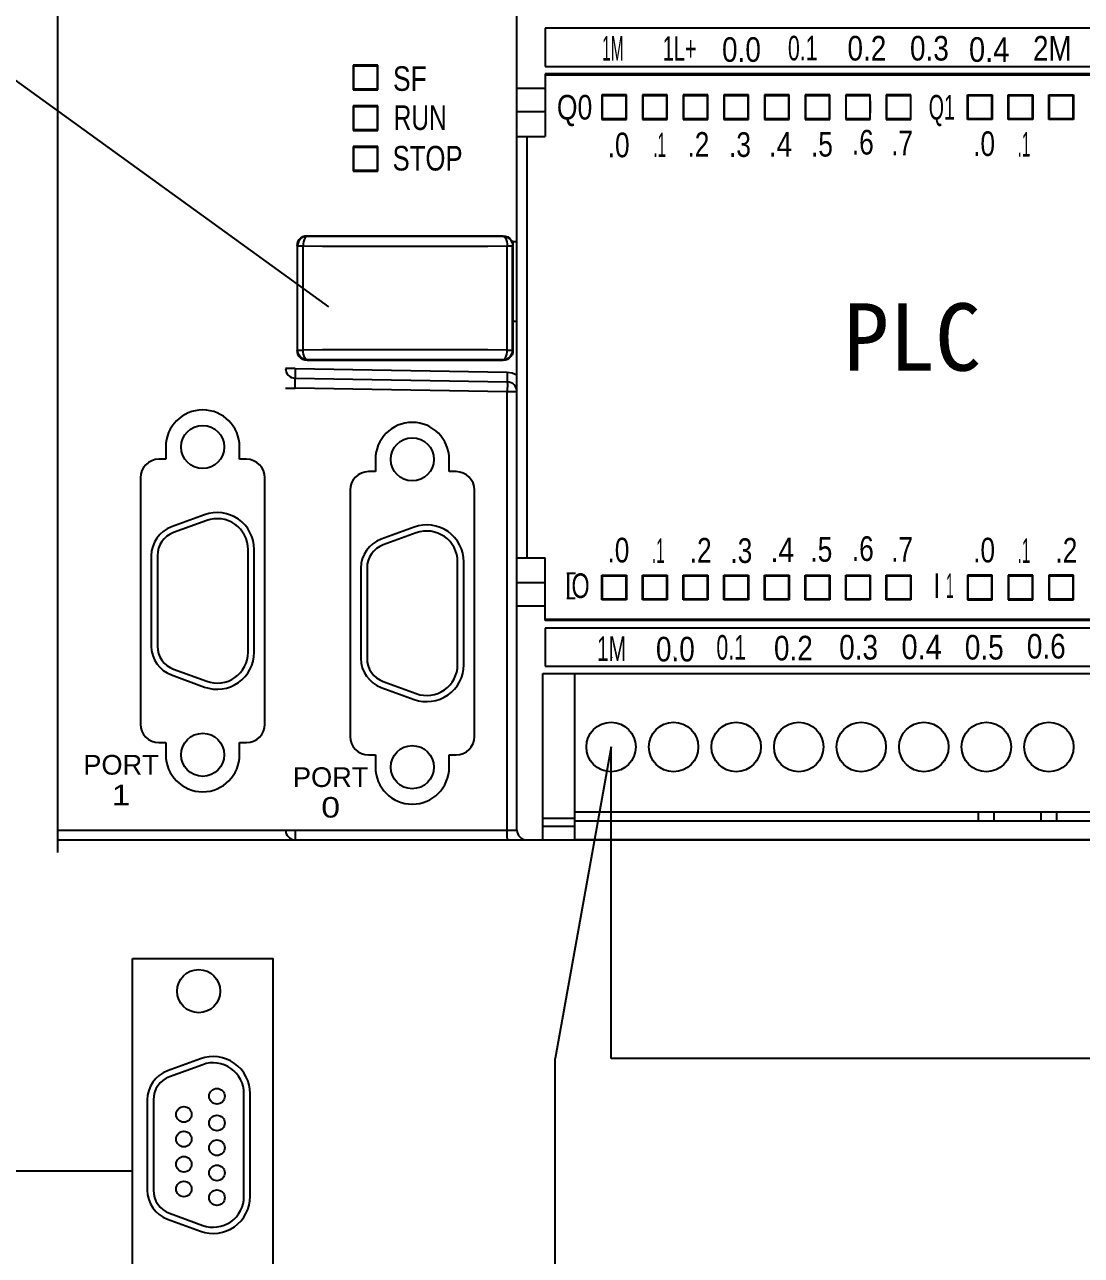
# Model space of a CAD drawing. Header units: millimetres. Extents: x 1815 to 2235, y 1515 to 1812.
# Drawn here: x 2110.9 to 2173.6, y 1692.1 to 1765.1 of the extents above; entities that cross this region are included whole.
import ezdxf
from ezdxf.enums import TextEntityAlignment as Align

# ---------------------------------------------------------------- set-up
doc = ezdxf.new("R2010")
doc.units = ezdxf.units.MM
doc.styles.get("Standard").update_dxf_attribs({"font": 'arial.ttf'})

msp = doc.modelspace()

# ---------------------------------------------------------------- linework, layer by layer
at = {"color": 7}
for p, q in [((2112.902, 1716.006), (2112.902, 1775.065)), ((2140.12, 1717.341), (2140.12, 1774.579)), ((2141.796, 1764.868), (2141.796, 1762.608)), ((2195.35, 1764.868), (2141.796, 1764.868)), ((2130.409, 1762.68), (2130.409, 1761.218)), ((2131.87, 1762.679), (2130.409, 1762.68)), ((2130.446, 1762.643), (2130.41, 1762.679)), ((2130.446, 1761.255), (2130.446, 1762.643)), ((2130.446, 1762.643), (2131.833, 1762.643)), ((2131.833, 1762.643), (2131.87, 1762.679)), ((2131.833, 1762.643), (2131.833, 1761.255)), ((2131.87, 1761.219), (2131.87, 1762.679)), ((2141.796, 1762.608), (2195.35, 1762.608)), ((2141.799, 1762.161), (2141.799, 1762.118)), ((2212.69, 1762.161), (2141.799, 1762.161)), ((2141.799, 1762.118), (2141.835, 1762.118)), ((2141.799, 1762.106), (2141.835, 1762.106)), ((2141.799, 1762.095), (2141.799, 1758.445)), ((2212.69, 1762.095), (2141.799, 1762.095)), ((2141.835, 1762.118), (2141.976, 1762.118)), ((2141.976, 1762.107), (2141.835, 1762.106)), ((2141.976, 1762.118), (2142.093, 1762.116)), ((2142.093, 1762.108), (2141.976, 1762.107)), ((2142.093, 1762.116), (2142.155, 1762.114)), ((2142.155, 1762.111), (2142.093, 1762.108)), ((2142.155, 1762.114), (2142.163, 1762.112)), ((2142.163, 1762.112), (2142.155, 1762.111)), ((2130.409, 1761.218), (2131.87, 1761.219)), ((2130.446, 1761.255), (2130.41, 1761.219)), ((2131.833, 1761.255), (2130.446, 1761.255)), ((2130.775, 1761.235), (2131.505, 1761.235)), ((2131.833, 1761.255), (2131.87, 1761.219)), ((2140.12, 1761.311), (2141.799, 1761.311)), ((2145.157, 1760.927), (2145.157, 1759.467)), ((2145.194, 1760.89), (2145.157, 1760.927)), ((2146.617, 1760.927), (2145.157, 1760.927)), ((2145.194, 1759.503), (2145.194, 1760.89)), ((2145.194, 1760.89), (2146.581, 1760.89)), ((2146.581, 1760.89), (2146.617, 1760.927)), ((2146.581, 1760.89), (2146.581, 1759.503)), ((2146.617, 1759.467), (2146.617, 1760.927)), ((2147.567, 1760.927), (2147.567, 1759.467)), ((2147.603, 1760.89), (2147.567, 1760.927)), ((2149.027, 1760.927), (2147.567, 1760.927)), ((2147.603, 1759.503), (2147.603, 1760.89)), ((2147.603, 1760.89), (2148.99, 1760.89)), ((2148.99, 1760.89), (2149.027, 1760.927)), ((2148.99, 1760.89), (2148.99, 1759.503)), ((2149.027, 1759.467), (2149.027, 1760.927)), ((2149.976, 1760.927), (2149.976, 1759.467)), ((2150.012, 1760.89), (2149.976, 1760.927)), ((2151.436, 1760.927), (2149.976, 1760.927)), ((2150.012, 1759.503), (2150.012, 1760.89)), ((2150.012, 1760.89), (2151.399, 1760.89)), ((2151.399, 1760.89), (2151.436, 1760.927)), ((2151.399, 1760.89), (2151.399, 1759.503)), ((2151.436, 1759.467), (2151.436, 1760.927)), ((2152.385, 1760.927), (2152.385, 1759.467)), ((2152.422, 1760.89), (2152.385, 1760.927)), ((2153.845, 1760.927), (2152.385, 1760.927)), ((2152.422, 1759.503), (2152.422, 1760.89)), ((2152.422, 1760.89), (2153.809, 1760.89)), ((2153.809, 1760.89), (2153.845, 1760.927)), ((2153.809, 1760.89), (2153.809, 1759.503)), ((2153.845, 1759.467), (2153.845, 1760.927)), ((2154.794, 1760.927), (2154.794, 1759.467)), ((2154.831, 1760.89), (2154.794, 1760.927)), ((2156.255, 1760.927), (2154.794, 1760.927)), ((2154.831, 1759.503), (2154.831, 1760.89)), ((2154.831, 1760.89), (2156.218, 1760.89)), ((2156.218, 1760.89), (2156.255, 1760.927)), ((2156.218, 1760.89), (2156.218, 1759.503)), ((2156.255, 1759.467), (2156.255, 1760.927)), ((2157.204, 1760.927), (2157.204, 1759.467)), ((2157.24, 1760.89), (2157.204, 1760.927)), ((2158.664, 1760.927), (2157.204, 1760.927)), ((2157.24, 1759.503), (2157.24, 1760.89)), ((2157.24, 1760.89), (2158.627, 1760.89)), ((2158.627, 1760.89), (2158.664, 1760.927)), ((2158.627, 1760.89), (2158.627, 1759.503)), ((2158.664, 1759.467), (2158.664, 1760.927)), ((2159.613, 1760.927), (2159.613, 1759.467)), ((2159.649, 1760.89), (2159.613, 1760.927)), ((2161.073, 1760.927), (2159.613, 1760.927)), ((2159.649, 1759.503), (2159.649, 1760.89)), ((2159.649, 1760.89), (2161.037, 1760.89)), ((2161.037, 1760.89), (2161.073, 1760.927)), ((2161.037, 1760.89), (2161.037, 1759.503)), ((2161.073, 1759.467), (2161.073, 1760.927)), ((2162.022, 1760.927), (2162.022, 1759.467)), ((2162.059, 1760.89), (2162.022, 1760.927)), ((2163.482, 1760.927), (2162.022, 1760.927)), ((2162.059, 1759.503), (2162.059, 1760.89)), ((2162.059, 1760.89), (2163.446, 1760.89)), ((2163.446, 1760.89), (2163.482, 1760.927)), ((2163.446, 1760.89), (2163.446, 1759.503)), ((2163.482, 1759.467), (2163.482, 1760.927)), ((2166.841, 1759.467), (2166.841, 1760.927)), ((2166.877, 1760.89), (2166.841, 1760.927)), ((2166.841, 1760.927), (2168.301, 1760.927)), ((2166.877, 1759.503), (2166.877, 1760.89)), ((2166.877, 1760.89), (2168.264, 1760.89)), ((2168.264, 1760.89), (2168.301, 1760.927)), ((2168.264, 1760.89), (2168.264, 1759.503)), ((2168.301, 1760.927), (2168.301, 1759.467)), ((2169.25, 1759.467), (2169.25, 1760.927)), ((2169.286, 1760.89), (2169.25, 1760.927)), ((2169.25, 1760.927), (2170.71, 1760.927)), ((2169.286, 1759.503), (2169.286, 1760.89)), ((2169.286, 1760.89), (2170.674, 1760.89)), ((2170.674, 1760.89), (2170.71, 1760.927)), ((2170.674, 1760.89), (2170.674, 1759.503)), ((2170.71, 1760.927), (2170.71, 1759.467)), ((2171.659, 1759.467), (2171.659, 1760.927)), ((2171.696, 1760.89), (2171.659, 1760.927)), ((2171.659, 1760.927), (2173.119, 1760.927)), ((2171.696, 1759.503), (2171.696, 1760.89)), ((2171.696, 1760.89), (2173.083, 1760.89)), ((2173.083, 1760.89), (2173.119, 1760.927)), ((2173.083, 1760.89), (2173.083, 1759.503)), ((2173.119, 1760.927), (2173.119, 1759.467)), ((2130.409, 1760.27), (2130.409, 1758.809)), ((2131.87, 1760.27), (2130.409, 1760.27)), ((2130.446, 1760.233), (2130.41, 1760.27)), ((2130.446, 1758.846), (2130.446, 1760.233)), ((2130.446, 1760.233), (2131.833, 1760.233)), ((2130.775, 1760.254), (2131.505, 1760.254)), ((2131.833, 1760.233), (2131.87, 1760.27)), ((2131.833, 1760.233), (2131.833, 1758.846)), ((2131.87, 1758.81), (2131.87, 1760.27)), ((2140.12, 1759.929), (2141.799, 1759.929)), ((2146.602, 1760.562), (2146.602, 1759.832)), ((2147.582, 1760.562), (2147.582, 1759.832)), ((2149.011, 1760.562), (2149.011, 1759.832)), ((2149.992, 1760.562), (2149.992, 1759.832)), ((2151.42, 1760.562), (2151.42, 1759.832)), ((2152.401, 1760.562), (2152.401, 1759.832)), ((2153.83, 1760.562), (2153.83, 1759.832)), ((2154.81, 1760.562), (2154.81, 1759.832)), ((2156.239, 1760.562), (2156.239, 1759.832)), ((2157.219, 1760.562), (2157.219, 1759.832)), ((2158.648, 1760.562), (2158.648, 1759.832)), ((2159.629, 1760.562), (2159.629, 1759.832)), ((2161.057, 1760.562), (2161.057, 1759.832)), ((2162.038, 1760.562), (2162.038, 1759.832)), ((2168.285, 1760.562), (2168.285, 1759.832)), ((2169.266, 1760.562), (2169.266, 1759.832)), ((2170.694, 1760.562), (2170.694, 1759.832)), ((2171.675, 1760.562), (2171.675, 1759.832)), ((2173.104, 1760.562), (2173.104, 1759.832)), ((2145.194, 1759.503), (2145.157, 1759.467)), ((2145.157, 1759.467), (2146.617, 1759.467)), ((2146.581, 1759.503), (2145.194, 1759.503)), ((2146.581, 1759.503), (2146.617, 1759.467)), ((2147.603, 1759.503), (2147.567, 1759.467)), ((2147.567, 1759.467), (2149.027, 1759.467)), ((2148.99, 1759.503), (2147.603, 1759.503)), ((2148.99, 1759.503), (2149.027, 1759.467)), ((2150.012, 1759.503), (2149.976, 1759.467)), ((2149.976, 1759.467), (2151.436, 1759.467)), ((2151.399, 1759.503), (2150.012, 1759.503)), ((2151.399, 1759.503), (2151.436, 1759.467)), ((2152.422, 1759.503), (2152.385, 1759.467)), ((2152.385, 1759.467), (2153.845, 1759.467)), ((2153.809, 1759.503), (2152.422, 1759.503)), ((2153.809, 1759.503), (2153.845, 1759.467)), ((2154.831, 1759.503), (2154.794, 1759.467)), ((2154.794, 1759.467), (2156.255, 1759.467)), ((2156.218, 1759.503), (2154.831, 1759.503)), ((2156.218, 1759.503), (2156.255, 1759.467)), ((2157.24, 1759.503), (2157.204, 1759.467)), ((2157.204, 1759.467), (2158.664, 1759.467)), ((2158.627, 1759.503), (2157.24, 1759.503)), ((2158.627, 1759.503), (2158.664, 1759.467)), ((2159.649, 1759.503), (2159.613, 1759.467)), ((2159.613, 1759.467), (2161.073, 1759.467)), ((2161.037, 1759.503), (2159.649, 1759.503)), ((2161.037, 1759.503), (2161.073, 1759.467)), ((2162.059, 1759.503), (2162.022, 1759.467)), ((2162.022, 1759.467), (2163.482, 1759.467)), ((2163.446, 1759.503), (2162.059, 1759.503)), ((2163.446, 1759.503), (2163.482, 1759.467)), ((2166.877, 1759.503), (2166.841, 1759.467)), ((2168.301, 1759.467), (2166.841, 1759.467)), ((2168.264, 1759.503), (2166.877, 1759.503)), ((2168.264, 1759.503), (2168.301, 1759.467)), ((2169.286, 1759.503), (2169.25, 1759.467)), ((2170.71, 1759.467), (2169.25, 1759.467)), ((2170.674, 1759.503), (2169.286, 1759.503)), ((2170.674, 1759.503), (2170.71, 1759.467)), ((2171.696, 1759.503), (2171.659, 1759.467)), ((2173.119, 1759.467), (2171.659, 1759.467)), ((2173.083, 1759.503), (2171.696, 1759.503)), ((2173.083, 1759.503), (2173.119, 1759.467)), ((2130.409, 1758.809), (2131.87, 1758.81)), ((2130.446, 1758.846), (2130.41, 1758.81)), ((2131.833, 1758.846), (2130.446, 1758.846)), ((2130.775, 1758.825), (2131.505, 1758.825)), ((2131.833, 1758.846), (2131.87, 1758.81)), ((2140.12, 1758.445), (2141.799, 1758.445)), ((2140.704, 1758.445), (2140.704, 1733.476)), ((2130.409, 1757.861), (2130.409, 1756.4)), ((2131.87, 1757.861), (2130.409, 1757.861)), ((2130.446, 1757.824), (2130.41, 1757.861)), ((2130.446, 1756.437), (2130.446, 1757.824)), ((2130.446, 1757.824), (2131.833, 1757.824)), ((2130.775, 1757.845), (2131.505, 1757.845)), ((2131.833, 1757.824), (2131.87, 1757.861)), ((2131.833, 1757.824), (2131.833, 1756.437)), ((2131.87, 1756.4), (2131.87, 1757.861)), ((2130.409, 1756.4), (2131.87, 1756.4)), ((2130.446, 1756.437), (2130.41, 1756.4)), ((2131.833, 1756.437), (2130.446, 1756.437)), ((2131.833, 1756.437), (2131.87, 1756.4)), ((2127.087, 1751.991), (2127.102, 1752.121)), ((2127.087, 1751.991), (2127.087, 1745.77)), ((2127.087, 1751.991), (2127.111, 1751.967)), ((2127.102, 1752.121), (2127.145, 1752.244)), ((2127.126, 1752.097), (2127.111, 1751.967)), ((2127.111, 1745.795), (2127.111, 1751.967)), ((2127.111, 1751.967), (2127.435, 1751.967)), ((2127.169, 1752.22), (2127.126, 1752.097)), ((2127.145, 1752.244), (2127.214, 1752.355)), ((2127.239, 1752.331), (2127.169, 1752.22)), ((2127.214, 1752.355), (2127.307, 1752.448)), ((2127.331, 1752.423), (2127.239, 1752.331)), ((2127.307, 1752.448), (2127.417, 1752.517)), ((2127.442, 1752.493), (2127.331, 1752.423)), ((2127.417, 1752.517), (2127.541, 1752.56)), ((2127.442, 1752.096), (2127.435, 1751.967)), ((2127.435, 1745.795), (2127.435, 1751.967)), ((2127.435, 1751.967), (2128.582, 1751.962)), ((2127.565, 1752.536), (2127.442, 1752.493)), ((2127.462, 1752.219), (2127.442, 1752.096)), ((2127.493, 1752.329), (2127.462, 1752.219)), ((2127.534, 1752.422), (2127.493, 1752.329)), ((2127.583, 1752.492), (2127.534, 1752.422)), ((2127.541, 1752.56), (2127.671, 1752.575)), ((2127.695, 1752.551), (2127.565, 1752.536)), ((2127.638, 1752.535), (2127.583, 1752.492)), ((2127.695, 1752.551), (2127.638, 1752.535)), ((2127.671, 1752.575), (2127.695, 1752.551)), ((2127.671, 1752.575), (2139.301, 1752.575)), ((2127.695, 1752.551), (2128.793, 1752.546)), ((2128.582, 1751.962), (2129.771, 1751.959)), ((2128.793, 1752.546), (2129.93, 1752.543)), ((2129.771, 1751.959), (2130.992, 1751.957)), ((2129.93, 1752.543), (2131.099, 1752.541)), ((2130.992, 1751.957), (2132.234, 1751.955)), ((2131.099, 1752.541), (2132.287, 1752.539)), ((2132.234, 1751.955), (2133.486, 1751.955)), ((2132.287, 1752.539), (2133.486, 1752.539)), ((2133.486, 1752.539), (2134.685, 1752.539)), ((2133.486, 1751.955), (2134.739, 1751.955)), ((2134.685, 1752.539), (2135.874, 1752.541)), ((2134.739, 1751.955), (2135.981, 1751.957)), ((2135.874, 1752.541), (2137.042, 1752.543)), ((2135.981, 1751.957), (2137.201, 1751.959)), ((2137.042, 1752.543), (2138.18, 1752.546)), ((2137.201, 1751.959), (2138.39, 1751.962)), ((2138.18, 1752.546), (2139.277, 1752.551)), ((2138.39, 1751.962), (2139.537, 1751.967)), ((2139.277, 1752.551), (2139.301, 1752.575)), ((2139.277, 1752.551), (2139.335, 1752.535)), ((2139.277, 1752.551), (2139.407, 1752.536)), ((2139.301, 1752.575), (2139.448, 1752.556)), ((2139.335, 1752.535), (2139.39, 1752.491)), ((2139.39, 1752.491), (2139.439, 1752.421)), ((2139.407, 1752.536), (2139.531, 1752.493)), ((2139.439, 1752.421), (2139.48, 1752.329)), ((2139.448, 1752.556), (2139.587, 1752.5)), ((2139.48, 1752.329), (2139.511, 1752.219)), ((2139.511, 1752.219), (2139.53, 1752.096)), ((2139.53, 1752.096), (2139.537, 1751.967)), ((2139.531, 1752.493), (2139.641, 1752.423)), ((2139.537, 1745.795), (2139.537, 1751.967)), ((2139.537, 1751.967), (2139.861, 1751.967)), ((2139.587, 1752.5), (2139.705, 1752.413)), ((2139.641, 1752.423), (2139.734, 1752.331)), ((2139.705, 1752.413), (2139.799, 1752.297)), ((2139.734, 1752.331), (2139.804, 1752.22)), ((2139.799, 1752.297), (2139.86, 1752.162)), ((2139.804, 1752.22), (2139.847, 1752.096)), ((2139.83, 1752.229), (2140.12, 1752.229)), ((2139.847, 1752.096), (2139.861, 1751.967)), ((2139.86, 1752.162), (2139.875, 1752.152)), ((2139.861, 1751.967), (2139.885, 1751.991)), ((2139.861, 1745.795), (2139.861, 1751.967)), ((2139.875, 1752.152), (2139.877, 1752.141)), ((2139.877, 1752.141), (2139.878, 1752.134)), ((2139.878, 1752.134), (2139.878, 1752.125)), ((2139.878, 1752.125), (2139.879, 1752.117)), ((2139.879, 1752.117), (2139.88, 1752.108)), ((2139.88, 1752.108), (2139.881, 1752.098)), ((2139.881, 1752.098), (2139.882, 1752.087)), ((2139.882, 1752.087), (2139.883, 1752.075)), ((2139.883, 1752.075), (2139.883, 1752.069)), ((2139.883, 1752.069), (2139.883, 1752.061)), ((2139.883, 1752.061), (2139.884, 1752.054)), ((2139.884, 1752.054), (2139.884, 1752.045)), ((2139.884, 1752.045), (2139.885, 1752.034)), ((2139.885, 1752.034), (2139.885, 1752.02)), ((2139.885, 1752.02), (2139.885, 1751.991)), ((2139.885, 1751.991), (2139.885, 1745.77)), ((2140.12, 1747.493), (2139.885, 1747.493)), ((2127.111, 1745.795), (2127.087, 1745.77)), ((2127.102, 1745.641), (2127.087, 1745.77)), ((2127.145, 1745.517), (2127.102, 1745.641)), ((2127.126, 1745.665), (2127.111, 1745.795)), ((2127.111, 1745.795), (2127.435, 1745.795)), ((2127.169, 1745.541), (2127.126, 1745.665)), ((2127.214, 1745.407), (2127.145, 1745.517)), ((2127.239, 1745.431), (2127.169, 1745.541)), ((2127.307, 1745.314), (2127.214, 1745.407)), ((2127.331, 1745.338), (2127.239, 1745.431)), ((2127.417, 1745.244), (2127.307, 1745.314)), ((2127.442, 1745.268), (2127.331, 1745.338)), ((2128.582, 1745.799), (2127.435, 1745.795)), ((2127.442, 1745.666), (2127.435, 1745.795)), ((2127.462, 1745.543), (2127.442, 1745.666)), ((2127.493, 1745.432), (2127.462, 1745.543)), ((2127.534, 1745.34), (2127.493, 1745.432)), ((2127.583, 1745.27), (2127.534, 1745.34)), ((2129.771, 1745.802), (2128.582, 1745.799)), ((2130.992, 1745.805), (2129.771, 1745.802)), ((2132.234, 1745.806), (2130.992, 1745.805)), ((2133.486, 1745.806), (2132.234, 1745.806)), ((2134.739, 1745.806), (2133.486, 1745.806)), ((2135.981, 1745.805), (2134.739, 1745.806)), ((2137.201, 1745.802), (2135.981, 1745.805)), ((2138.39, 1745.799), (2137.201, 1745.802)), ((2139.537, 1745.795), (2138.39, 1745.799)), ((2139.389, 1745.27), (2139.439, 1745.339)), ((2139.439, 1745.339), (2139.48, 1745.432)), ((2139.48, 1745.432), (2139.511, 1745.542)), ((2139.511, 1745.542), (2139.53, 1745.665)), ((2139.53, 1745.665), (2139.537, 1745.795)), ((2139.531, 1745.268), (2139.641, 1745.338)), ((2139.537, 1745.795), (2139.861, 1745.795)), ((2139.665, 1745.314), (2139.555, 1745.244)), ((2139.641, 1745.338), (2139.734, 1745.43)), ((2139.758, 1745.407), (2139.665, 1745.314)), ((2139.734, 1745.43), (2139.803, 1745.541)), ((2139.827, 1745.517), (2139.758, 1745.407)), ((2139.803, 1745.541), (2139.847, 1745.665)), ((2139.871, 1745.641), (2139.827, 1745.517)), ((2139.847, 1745.665), (2139.861, 1745.795)), ((2139.885, 1745.77), (2139.861, 1745.795)), ((2139.885, 1745.77), (2139.871, 1745.641)), ((2126.963, 1744.709), (2126.394, 1744.709)), ((2126.963, 1744.709), (2126.961, 1744.529)), ((2126.963, 1744.709), (2139.541, 1744.489)), ((2127.541, 1745.201), (2127.417, 1745.244)), ((2127.565, 1745.225), (2127.442, 1745.268)), ((2127.671, 1745.186), (2127.541, 1745.201)), ((2127.695, 1745.211), (2127.565, 1745.225)), ((2127.638, 1745.226), (2127.583, 1745.27)), ((2127.695, 1745.211), (2127.638, 1745.226)), ((2127.695, 1745.211), (2127.671, 1745.186)), ((2127.671, 1745.186), (2139.301, 1745.186)), ((2128.793, 1745.215), (2127.695, 1745.211)), ((2129.93, 1745.218), (2128.793, 1745.215)), ((2131.099, 1745.22), (2129.93, 1745.218)), ((2132.287, 1745.222), (2131.099, 1745.22)), ((2133.486, 1745.222), (2132.287, 1745.222)), ((2134.685, 1745.222), (2133.486, 1745.222)), ((2135.874, 1745.22), (2134.685, 1745.222)), ((2137.042, 1745.218), (2135.874, 1745.22)), ((2138.18, 1745.215), (2137.042, 1745.218)), ((2139.277, 1745.211), (2138.18, 1745.215)), ((2139.277, 1745.211), (2139.335, 1745.226)), ((2139.277, 1745.211), (2139.407, 1745.225)), ((2139.301, 1745.186), (2139.277, 1745.211)), ((2139.431, 1745.201), (2139.301, 1745.186)), ((2139.335, 1745.226), (2139.389, 1745.27)), ((2139.407, 1745.225), (2139.531, 1745.268)), ((2139.555, 1745.244), (2139.431, 1745.201)), ((2126.961, 1744.529), (2126.96, 1744.366)), ((2126.96, 1744.366), (2126.961, 1744.237)), ((2126.961, 1744.237), (2126.964, 1744.154)), ((2126.964, 1744.154), (2126.968, 1744.125)), ((2126.964, 1744.023), (2126.965, 1744.07)), ((2126.964, 1743.96), (2126.964, 1744.023)), ((2126.964, 1743.885), (2126.964, 1743.96)), ((2126.965, 1743.801), (2126.964, 1743.885)), ((2126.965, 1744.07), (2126.966, 1744.103)), ((2126.966, 1744.103), (2126.967, 1744.12)), ((2126.967, 1744.12), (2126.968, 1744.125)), ((2126.968, 1744.125), (2139.546, 1743.905)), ((2139.541, 1744.489), (2139.538, 1744.266)), ((2139.538, 1744.266), (2139.538, 1744.077)), ((2139.538, 1744.077), (2139.541, 1743.95)), ((2139.541, 1744.489), (2139.842, 1744.445)), ((2139.541, 1743.95), (2139.546, 1743.905)), ((2139.546, 1743.905), (2139.549, 1743.877)), ((2139.549, 1743.877), (2139.55, 1743.794)), ((2139.842, 1744.445), (2140.12, 1744.324)), ((2126.394, 1743.541), (2126.968, 1743.541)), ((2126.966, 1743.713), (2126.965, 1743.801)), ((2126.967, 1743.625), (2126.966, 1743.713)), ((2126.968, 1743.541), (2126.967, 1743.625)), ((2139.546, 1743.322), (2126.968, 1743.541)), ((2139.549, 1743.502), (2139.546, 1743.322)), ((2139.546, 1717.341), (2139.546, 1743.322)), ((2140.12, 1743.322), (2139.546, 1743.322)), ((2139.55, 1743.665), (2139.549, 1743.502)), ((2139.55, 1743.794), (2139.55, 1743.665)), ((2119.295, 1740.051), (2119.295, 1739.321)), ((2123.675, 1739.321), (2123.675, 1740.051)), ((2119.295, 1739.321), (2118.893, 1739.321)), ((2124.077, 1739.321), (2123.675, 1739.321)), ((2131.724, 1739.317), (2131.724, 1738.586)), ((2136.104, 1738.586), (2136.104, 1739.317)), ((2117.798, 1738.225), (2117.798, 1723.624)), ((2125.172, 1723.624), (2125.172, 1738.225)), ((2131.724, 1738.586), (2131.322, 1738.586)), ((2136.506, 1738.586), (2136.104, 1738.586)), ((2130.227, 1737.491), (2130.227, 1722.89)), ((2137.601, 1722.89), (2137.601, 1737.491)), ((2121.598, 1736.031), (2119.634, 1735.317)), ((2121.722, 1735.688), (2119.759, 1734.974)), ((2134.027, 1735.297), (2132.064, 1734.583)), ((2134.152, 1734.954), (2132.188, 1734.24)), ((2124.172, 1727.876), (2124.172, 1733.973)), ((2124.537, 1727.876), (2124.537, 1733.973)), ((2118.433, 1733.602), (2118.433, 1728.248)), ((2118.799, 1733.602), (2118.799, 1728.248)), ((2136.601, 1727.142), (2136.601, 1733.239)), ((2136.966, 1727.142), (2136.966, 1733.239)), ((2140.12, 1733.476), (2141.799, 1733.476)), ((2141.799, 1729.825), (2141.799, 1733.476)), ((2130.863, 1732.868), (2130.863, 1727.514)), ((2131.228, 1732.868), (2131.228, 1727.514)), ((2143.073, 1732.563), (2143.585, 1732.563)), ((2145.157, 1730.994), (2145.157, 1732.454)), ((2145.194, 1732.417), (2145.157, 1732.454)), ((2145.157, 1732.454), (2146.617, 1732.454)), ((2145.194, 1731.03), (2145.194, 1732.417)), ((2145.194, 1732.417), (2146.581, 1732.417)), ((2146.581, 1732.417), (2146.617, 1732.454)), ((2146.581, 1732.417), (2146.581, 1731.03)), ((2146.617, 1732.454), (2146.617, 1730.994)), ((2147.567, 1730.994), (2147.567, 1732.454)), ((2147.603, 1732.417), (2147.567, 1732.454)), ((2147.567, 1732.454), (2149.027, 1732.454)), ((2147.603, 1731.03), (2147.603, 1732.417)), ((2147.603, 1732.417), (2148.99, 1732.417)), ((2148.99, 1732.417), (2149.027, 1732.454)), ((2148.99, 1732.417), (2148.99, 1731.03)), ((2149.027, 1732.454), (2149.027, 1730.994)), ((2149.976, 1730.994), (2149.976, 1732.454)), ((2150.012, 1732.417), (2149.976, 1732.454)), ((2149.976, 1732.454), (2151.436, 1732.454)), ((2150.012, 1731.03), (2150.012, 1732.417)), ((2150.012, 1732.417), (2151.399, 1732.417)), ((2151.399, 1732.417), (2151.436, 1732.454)), ((2151.399, 1732.417), (2151.399, 1731.03)), ((2151.436, 1732.454), (2151.436, 1730.994)), ((2152.385, 1730.994), (2152.385, 1732.454)), ((2152.422, 1732.417), (2152.385, 1732.454)), ((2152.385, 1732.454), (2153.845, 1732.454)), ((2152.422, 1731.03), (2152.422, 1732.417)), ((2152.422, 1732.417), (2153.809, 1732.417)), ((2153.809, 1732.417), (2153.845, 1732.454)), ((2153.809, 1732.417), (2153.809, 1731.03)), ((2153.845, 1732.454), (2153.845, 1730.994)), ((2154.794, 1730.994), (2154.794, 1732.454)), ((2154.831, 1732.417), (2154.794, 1732.454)), ((2154.794, 1732.454), (2156.255, 1732.454)), ((2154.831, 1731.03), (2154.831, 1732.417)), ((2154.831, 1732.417), (2156.218, 1732.417)), ((2156.218, 1732.417), (2156.255, 1732.454)), ((2156.218, 1732.417), (2156.218, 1731.03)), ((2156.255, 1732.454), (2156.255, 1730.994)), ((2157.204, 1730.994), (2157.204, 1732.454)), ((2157.24, 1732.417), (2157.204, 1732.454)), ((2157.204, 1732.454), (2158.664, 1732.454)), ((2157.24, 1731.03), (2157.24, 1732.417)), ((2157.24, 1732.417), (2158.627, 1732.417)), ((2158.627, 1732.417), (2158.664, 1732.454)), ((2158.627, 1732.417), (2158.627, 1731.03)), ((2158.664, 1732.454), (2158.664, 1730.994)), ((2159.613, 1730.994), (2159.613, 1732.454)), ((2159.649, 1732.417), (2159.613, 1732.454)), ((2159.613, 1732.454), (2161.073, 1732.454)), ((2159.649, 1731.03), (2159.649, 1732.417)), ((2159.649, 1732.417), (2161.037, 1732.417)), ((2161.037, 1732.417), (2161.073, 1732.454)), ((2161.037, 1732.417), (2161.037, 1731.03)), ((2161.073, 1732.454), (2161.073, 1730.994)), ((2162.022, 1730.994), (2162.022, 1732.454)), ((2162.059, 1732.417), (2162.022, 1732.454)), ((2162.022, 1732.454), (2163.482, 1732.454)), ((2162.059, 1731.03), (2162.059, 1732.417)), ((2162.059, 1732.417), (2163.446, 1732.417)), ((2163.446, 1732.417), (2163.482, 1732.454)), ((2163.446, 1732.417), (2163.446, 1731.03)), ((2163.482, 1732.454), (2163.482, 1730.994)), ((2166.841, 1732.454), (2166.841, 1730.994)), ((2166.877, 1732.417), (2166.841, 1732.454)), ((2168.301, 1732.454), (2166.841, 1732.454)), ((2166.877, 1731.03), (2166.877, 1732.417)), ((2166.877, 1732.417), (2168.264, 1732.417)), ((2168.264, 1732.417), (2168.301, 1732.454)), ((2168.264, 1732.417), (2168.264, 1731.03)), ((2168.301, 1730.994), (2168.301, 1732.454)), ((2169.25, 1732.454), (2169.25, 1730.994)), ((2169.286, 1732.417), (2169.25, 1732.454)), ((2170.71, 1732.454), (2169.25, 1732.454)), ((2169.286, 1731.03), (2169.286, 1732.417)), ((2169.286, 1732.417), (2170.674, 1732.417)), ((2170.674, 1732.417), (2170.71, 1732.454)), ((2170.674, 1732.417), (2170.674, 1731.03)), ((2170.71, 1730.994), (2170.71, 1732.454)), ((2171.659, 1732.454), (2171.659, 1730.994)), ((2171.696, 1732.417), (2171.659, 1732.454)), ((2173.119, 1732.454), (2171.659, 1732.454)), ((2171.696, 1731.03), (2171.696, 1732.417)), ((2171.696, 1732.417), (2173.083, 1732.417)), ((2173.083, 1732.417), (2173.119, 1732.454)), ((2173.083, 1732.417), (2173.083, 1731.03)), ((2173.119, 1730.994), (2173.119, 1732.454)), ((2141.799, 1731.991), (2140.12, 1731.991)), ((2146.602, 1732.089), (2146.602, 1731.359)), ((2147.582, 1732.089), (2147.582, 1731.359)), ((2149.011, 1732.089), (2149.011, 1731.359)), ((2149.992, 1732.089), (2149.992, 1731.359)), ((2151.42, 1732.089), (2151.42, 1731.359)), ((2152.401, 1732.089), (2152.401, 1731.359)), ((2153.83, 1732.089), (2153.83, 1731.359)), ((2154.81, 1732.089), (2154.81, 1731.359)), ((2156.239, 1732.089), (2156.239, 1731.359)), ((2157.219, 1732.089), (2157.219, 1731.359)), ((2158.648, 1732.089), (2158.648, 1731.359)), ((2159.629, 1732.089), (2159.629, 1731.359)), ((2161.057, 1732.089), (2161.057, 1731.359)), ((2162.038, 1732.089), (2162.038, 1731.359)), ((2168.285, 1732.089), (2168.285, 1731.359)), ((2169.266, 1732.089), (2169.266, 1731.359)), ((2170.694, 1732.089), (2170.694, 1731.359)), ((2171.675, 1732.089), (2171.675, 1731.359)), ((2173.104, 1732.089), (2173.104, 1731.359)), ((2143.079, 1731.094), (2143.579, 1731.094)), ((2145.194, 1731.03), (2145.157, 1730.994)), ((2146.617, 1730.994), (2145.157, 1730.994)), ((2146.581, 1731.03), (2145.194, 1731.03)), ((2146.581, 1731.03), (2146.617, 1730.994)), ((2147.603, 1731.03), (2147.567, 1730.994)), ((2149.027, 1730.994), (2147.567, 1730.994)), ((2148.99, 1731.03), (2147.603, 1731.03)), ((2148.99, 1731.03), (2149.027, 1730.994)), ((2150.012, 1731.03), (2149.976, 1730.994)), ((2151.436, 1730.994), (2149.976, 1730.994)), ((2151.399, 1731.03), (2150.012, 1731.03)), ((2151.399, 1731.03), (2151.436, 1730.994)), ((2152.422, 1731.03), (2152.385, 1730.994)), ((2153.845, 1730.994), (2152.385, 1730.994)), ((2153.809, 1731.03), (2152.422, 1731.03)), ((2153.809, 1731.03), (2153.845, 1730.994)), ((2154.831, 1731.03), (2154.794, 1730.994)), ((2156.255, 1730.994), (2154.794, 1730.994)), ((2156.218, 1731.03), (2154.831, 1731.03)), ((2156.218, 1731.03), (2156.255, 1730.994)), ((2157.24, 1731.03), (2157.204, 1730.994)), ((2158.664, 1730.994), (2157.204, 1730.994)), ((2158.627, 1731.03), (2157.24, 1731.03)), ((2158.627, 1731.03), (2158.664, 1730.994)), ((2159.649, 1731.03), (2159.613, 1730.994)), ((2161.073, 1730.994), (2159.613, 1730.994)), ((2161.037, 1731.03), (2159.649, 1731.03)), ((2161.037, 1731.03), (2161.073, 1730.994)), ((2162.059, 1731.03), (2162.022, 1730.994)), ((2163.482, 1730.994), (2162.022, 1730.994)), ((2163.446, 1731.03), (2162.059, 1731.03)), ((2163.446, 1731.03), (2163.482, 1730.994)), ((2166.877, 1731.03), (2166.841, 1730.994)), ((2166.841, 1730.994), (2168.301, 1730.994)), ((2168.264, 1731.03), (2166.877, 1731.03)), ((2168.264, 1731.03), (2168.301, 1730.994)), ((2169.286, 1731.03), (2169.25, 1730.994)), ((2169.25, 1730.994), (2170.71, 1730.994)), ((2170.674, 1731.03), (2169.286, 1731.03)), ((2170.674, 1731.03), (2170.71, 1730.994)), ((2171.696, 1731.03), (2171.659, 1730.994)), ((2171.659, 1730.994), (2173.119, 1730.994)), ((2173.083, 1731.03), (2171.696, 1731.03)), ((2173.083, 1731.03), (2173.119, 1730.994)), ((2141.799, 1730.609), (2140.12, 1730.609)), ((2212.69, 1729.825), (2141.799, 1729.825)), ((2141.799, 1729.814), (2141.835, 1729.814)), ((2141.799, 1729.759), (2141.799, 1729.802)), ((2141.799, 1729.802), (2141.835, 1729.802)), ((2212.69, 1729.759), (2141.799, 1729.759)), ((2141.799, 1729.317), (2141.799, 1727.052)), ((2202.76, 1729.317), (2141.799, 1729.317)), ((2141.835, 1729.825), (2141.835, 1729.802)), ((2141.835, 1729.814), (2141.976, 1729.814)), ((2141.976, 1729.803), (2141.835, 1729.802)), ((2141.976, 1729.814), (2142.093, 1729.812)), ((2142.093, 1729.805), (2141.976, 1729.803)), ((2142.093, 1729.812), (2142.155, 1729.81)), ((2142.155, 1729.807), (2142.093, 1729.805)), ((2142.155, 1729.81), (2142.163, 1729.808)), ((2142.163, 1729.808), (2142.155, 1729.807)), ((2141.799, 1727.052), (2202.76, 1727.052)), ((2145.74, 1727.569), (2145.74, 1727.548)), ((2149.45, 1727.599), (2149.45, 1727.58)), ((2119.634, 1726.533), (2121.598, 1725.818)), ((2119.759, 1726.876), (2121.722, 1726.161)), ((2141.653, 1716.757), (2141.653, 1726.613)), ((2141.653, 1726.613), (2212.836, 1726.613)), ((2143.549, 1716.775), (2143.549, 1726.613)), ((2132.064, 1725.799), (2134.027, 1725.084)), ((2132.188, 1726.142), (2134.152, 1725.427)), ((2118.893, 1722.529), (2119.295, 1722.529)), ((2119.295, 1722.529), (2119.295, 1721.799)), ((2123.675, 1721.799), (2123.675, 1722.529)), ((2123.675, 1722.529), (2124.077, 1722.529)), ((2131.322, 1721.795), (2131.724, 1721.795)), ((2131.724, 1721.795), (2131.724, 1721.065)), ((2136.104, 1721.065), (2136.104, 1721.795)), ((2136.104, 1721.795), (2136.506, 1721.795)), ((2210.883, 1718.406), (2143.549, 1718.406)), ((2167.49, 1717.887), (2167.49, 1718.406)), ((2168.417, 1717.887), (2168.417, 1718.406)), ((2171.199, 1717.887), (2171.199, 1718.406)), ((2172.126, 1717.887), (2172.126, 1718.406)), ((2141.653, 1718.035), (2143.549, 1718.035)), ((2141.653, 1717.56), (2143.549, 1717.56)), ((2143.549, 1717.887), (2210.883, 1717.887)), ((2112.902, 1717.341), (2140.12, 1717.341)), ((2126.968, 1717.341), (2126.969, 1717.118)), ((2126.969, 1717.118), (2126.971, 1716.928)), ((2126.971, 1716.928), (2126.974, 1716.802)), ((2139.547, 1717.118), (2139.546, 1717.341)), ((2139.549, 1716.928), (2139.547, 1717.118)), ((2139.552, 1716.802), (2139.549, 1716.928)), ((2112.902, 1716.757), (2213.785, 1716.757)), ((2126.974, 1716.802), (2126.978, 1716.757)), ((2139.556, 1716.757), (2139.552, 1716.802)), ((2143.549, 1716.775), (2210.883, 1716.775)), ((2121.36, 1703.773), (2119.396, 1703.059)), ((2121.484, 1703.43), (2119.521, 1702.716)), ((2123.934, 1695.618), (2123.934, 1701.715)), ((2124.299, 1695.618), (2124.299, 1701.715)), ((2118.195, 1701.344), (2118.195, 1695.99)), ((2118.56, 1701.344), (2118.56, 1695.99)), ((2119.396, 1694.275), (2121.36, 1693.56)), ((2119.521, 1694.618), (2121.484, 1693.903))]:
    msp.add_line(p, q, dxfattribs=at)
for p, q in [((2128.972, 1748.351), (2098.402, 1770.439)), ((2108.949, 1697.142), (2117.326, 1697.142))]:
    msp.add_line(p, q)
at = {"color": 1}
for p, q in [((2145.7, 1722.264), (2142.383, 1703.793)), ((2145.7, 1703.793), (2145.7, 1722.264)), ((2142.383, 1642.166), (2142.383, 1703.793)), ((2175.762, 1703.793), (2145.7, 1703.793))]:
    msp.add_line(p, q, dxfattribs=at)
msp.add_lwpolyline([(2117.326, 1709.721), (2125.644, 1709.721), (2125.644, 1687.67), (2117.326, 1687.67)], close=True)
at = {"color": 7}
for centre, radius in [((2121.485, 1740.048), 1.278), ((2133.914, 1739.314), 1.278), ((2145.7, 1722.264), 1.465), ((2149.409, 1722.264), 1.465), ((2153.118, 1722.264), 1.465), ((2156.827, 1722.264), 1.465), ((2160.536, 1722.264), 1.465), ((2164.245, 1722.264), 1.465), ((2167.953, 1722.264), 1.465), ((2171.662, 1722.264), 1.465), ((2121.485, 1721.801), 1.278), ((2133.914, 1721.067), 1.278), ((2121.247, 1707.79), 1.278)]:
    msp.add_circle(centre, radius, dxfattribs=at)
for centre in [(2122.331, 1701.559), (2120.368, 1700.484), (2122.331, 1699.973), (2120.368, 1699.017), (2122.331, 1698.505), (2120.368, 1697.527), (2122.331, 1697.015), (2120.368, 1696.059), (2122.331, 1695.547)]:
    msp.add_circle(centre, 0.462)
for centre, radius, start, end in [((2126.978, 1744.709), 0.584, 180, 269), ((2139.536, 1743.322), 0.584, 0, 89), ((2121.485, 1740.051), 2.19, 0, 180), ((2133.914, 1739.317), 2.19, 0, 180), ((2118.893, 1738.225), 1.095, 90, 180), ((2124.077, 1738.225), 1.095, 0, 90), ((2131.322, 1737.491), 1.095, 90, 180), ((2136.506, 1737.491), 1.095, 0, 90), ((2122.347, 1733.973), 2.19, 0, 110), ((2122.347, 1733.973), 1.825, 0, 110), ((2120.259, 1733.602), 1.825, 110, 180), ((2134.776, 1733.239), 2.19, 0, 110), ((2120.259, 1733.602), 1.46, 110, 180), ((2132.688, 1732.868), 1.825, 110, 180), ((2134.776, 1733.239), 1.825, 0, 110), ((2132.688, 1732.868), 1.46, 110, 180), ((2120.259, 1728.248), 1.825, 180, 250), ((2120.259, 1728.248), 1.46, 180, 250), ((2122.347, 1727.876), 2.19, 250, 0), ((2122.347, 1727.876), 1.825, 250, 0), ((2132.688, 1727.514), 1.825, 180, 250), ((2132.688, 1727.514), 1.46, 180, 250), ((2134.776, 1727.142), 2.19, 250, 0), ((2134.776, 1727.142), 1.825, 250, 0), ((2118.893, 1723.624), 1.095, 180, 270), ((2124.077, 1723.624), 1.095, 270, 0), ((2131.322, 1722.89), 1.095, 180, 270), ((2136.506, 1722.89), 1.095, 270, 0), ((2121.485, 1721.799), 2.19, 180, 0), ((2133.914, 1721.065), 2.19, 180, 0), ((2126.978, 1717.341), 0.584, 180, 270), ((2140.704, 1717.341), 0.584, 180, 270), ((2122.109, 1701.715), 2.19, 0, 110), ((2120.021, 1701.344), 1.825, 110, 180), ((2122.109, 1701.715), 1.825, 0, 110), ((2120.021, 1701.344), 1.46, 110, 180), ((2120.021, 1695.99), 1.825, 180, 250), ((2120.021, 1695.99), 1.46, 180, 250), ((2122.109, 1695.618), 2.19, 250, 0), ((2122.109, 1695.618), 1.825, 250, 0)]:
    msp.add_arc(centre, radius, start, end, dxfattribs=at)

# ---------------------------------------------------------------- texts
at = {"color": 7, "linetype": 'ByBlock'}
for s, height, width, p, p2 in [('1M', 1.4602, 0.450879, (2145.167, 1762.953), (2146.445, 1762.953)), ('1L+', 1.4602, 0.580239, (2148.763, 1762.941), (2150.77, 1762.941)), ('0.0', 1.4602, 0.812621, (2152.281, 1762.88), (2154.585, 1762.88)), ('0.0', 1.4602, 0.812621, (2152.281, 1762.88), (2154.585, 1762.88)), ('0.1', 1.4602, 0.619523, (2156.188, 1762.965), (2157.944, 1762.965)), ('0.1', 1.4602, 0.619523, (2156.188, 1762.965), (2157.944, 1762.965)), ('0.2', 1.4602, 0.812621, (2159.717, 1762.958), (2162.021, 1762.958)), ('0.2', 1.4602, 0.812621, (2159.717, 1762.958), (2162.021, 1762.958)), ('0.3', 1.4602, 0.812621, (2163.426, 1762.958), (2165.73, 1762.958)), ('0.3', 1.4602, 0.812621, (2163.426, 1762.958), (2165.73, 1762.958)), ('0.4', 1.4602, 0.844804, (2166.923, 1762.881), (2169.319, 1762.881)), ('0.4', 1.4602, 0.844804, (2166.923, 1762.881), (2169.319, 1762.881)), ('2M', 1.4602, 0.805141, (2170.724, 1762.953), (2173.006, 1762.953)), ('SF', 1.4602, 0.770252, (2132.766, 1761.159), (2134.774, 1761.159)), ('Q0', 1.4602, 0.771367, (2142.488, 1759.459), (2144.587, 1759.459)), ('Q0', 1.4602, 0.771367, (2142.488, 1759.459), (2144.587, 1759.459)), ('Q1', 1.4602, 0.570141, (2164.536, 1759.459), (2166.088, 1759.459)), ('RUN', 1.4602, 0.712432, (2132.809, 1758.841), (2135.957, 1758.841)), ('.0', 1.4602, 0.764436, (2145.498, 1757.223), (2146.799, 1757.223)), ('.1', 1.4602, 0.442568, (2148.211, 1757.23), (2148.964, 1757.23)), ('.2', 1.4602, 0.764436, (2150.23, 1757.256), (2151.531, 1757.256)), ('.3', 1.4602, 0.764436, (2152.696, 1757.245), (2153.996, 1757.245)), ('.4', 1.4602, 0.81808, (2155.054, 1757.265), (2156.445, 1757.265)), ('.5', 1.4602, 0.764436, (2157.553, 1757.265), (2158.853, 1757.265)), ('.6', 1.4602, 0.764436, (2159.977, 1757.386), (2161.277, 1757.386)), ('.7', 1.4602, 0.764436, (2162.306, 1757.341), (2163.607, 1757.341)), ('.0', 1.4602, 0.764436, (2167.169, 1757.299), (2168.469, 1757.299)), ('.1', 1.4602, 0.442568, (2169.809, 1757.265), (2170.562, 1757.265)), ('STOP', 1.4602, 0.747657, (2132.744, 1756.438), (2136.897, 1756.438)), ('.0', 1.4602, 0.764436, (2145.485, 1733.207), (2146.786, 1733.207)), ('.1', 1.4602, 0.442568, (2148.126, 1733.173), (2148.879, 1733.173)), ('.2', 1.4602, 0.764436, (2150.366, 1733.197), (2151.666, 1733.197)), ('.3', 1.4602, 0.764436, (2152.775, 1733.173), (2154.075, 1733.173)), ('.4', 1.4602, 0.81808, (2155.159, 1733.221), (2156.551, 1733.221)), ('.5', 1.4602, 0.764436, (2157.52, 1733.245), (2158.82, 1733.245)), ('.6', 1.4602, 0.764436, (2159.977, 1733.293), (2161.277, 1733.293)), ('.7', 1.4602, 0.764436, (2162.306, 1733.248), (2163.607, 1733.248)), ('.0', 1.4602, 0.764436, (2167.169, 1733.207), (2168.469, 1733.207)), ('.1', 1.4602, 0.442568, (2169.809, 1733.173), (2170.562, 1733.173)), ('.2', 1.4602, 0.764436, (2172.049, 1733.197), (2173.35, 1733.197)), ('IO', 1.4602, 0.678076, (2142.968, 1731.095), (2144.428, 1731.095)), ('I', 1.46, 0.644112, (2164.834, 1731.095), (2165.199, 1731.095)), ('1', 1.46, 0.402217, (2165.564, 1731.095), (2166.02, 1731.095)), ('1M', 1.4602, 0.611907, (2144.864, 1727.357), (2146.598, 1727.357)), ('0.0', 1.4602, 0.812621, (2148.361, 1727.334), (2150.665, 1727.334)), ('0.1', 1.4602, 0.619523, (2151.945, 1727.441), (2153.702, 1727.441)), ('0.2', 1.4602, 0.812621, (2155.359, 1727.395), (2157.664, 1727.395)), ('0.3', 1.4602, 0.812621, (2159.225, 1727.448), (2161.529, 1727.448)), ('0.4', 1.4602, 0.844804, (2162.922, 1727.468), (2165.317, 1727.468)), ('0.5', 1.4602, 0.812621, (2166.678, 1727.448), (2168.982, 1727.448)), ('0.6', 1.4602, 0.812621, (2170.355, 1727.507), (2172.659, 1727.507)), ('PORT', 1.1681, 0.987813, (2114.405, 1720.626), (2118.883, 1720.626)), ('PORT', 1.1681, 0.987813, (2126.835, 1719.892), (2131.312, 1719.892)), ('1', 1.217, 1.179836, (2116.087, 1718.813), (2117.202, 1718.813)), ('0', 1.217, 1.179836, (2128.516, 1718.079), (2129.631, 1718.079))]:
    msp.add_text(s, height=height, dxfattribs=dict(at, width=width)).set_placement(p, p2, align=Align.FIT)
at = {"lineweight": 30, "insert": (2159.467, 1748.569), "char_height": 4, "attachment_point": 1}
msp.add_mtext_dynamic_manual_height_columns('{\\fSimSun|b0|i0|c134|p2;PLC}', width=23.09967, gutter_width=1, heights=[0], dxfattribs=at)

doc.saveas('drawing.dxf')
